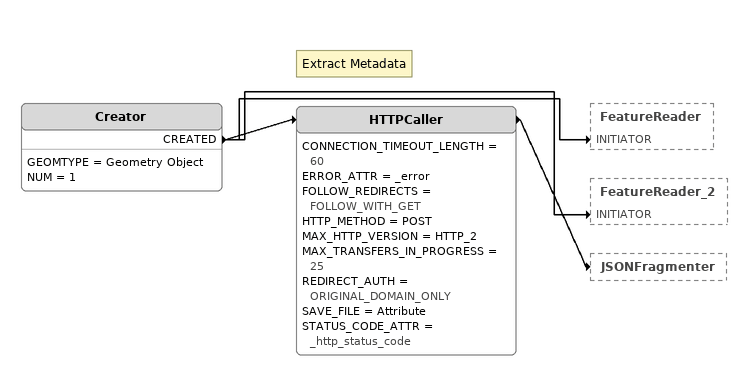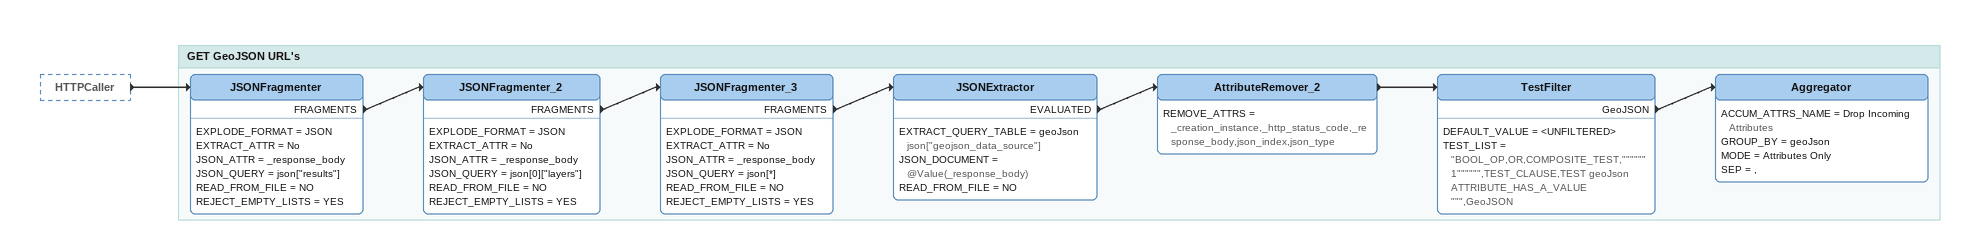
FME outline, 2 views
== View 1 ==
Creator
    GEOMTYPE = Geometry Object
    NUM = 1
    CREATED -> HTTPCaller
    CREATED -> FeatureReader [INITIATOR]
    CREATED -> FeatureReader_2 [INITIATOR]
Note: Extract Metadata
HTTPCaller
    CONNECTION_TIMEOUT_LENGTH = 60
    ERROR_ATTR = _error
    FOLLOW_REDIRECTS = FOLLOW_WITH_GET
    HTTP_METHOD = POST
    MAX_HTTP_VERSION = HTTP_2
    MAX_TRANSFERS_IN_PROGRESS = 25
    REDIRECT_AUTH = ORIGINAL_DOMAIN_ONLY
    SAVE_FILE = Attribute
    STATUS_CODE_ATTR = _http_status_code
    -> JSONFragmenter

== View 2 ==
HTTPCaller [outside]
    -> JSONFragmenter

Bookmark: GET GeoJSON URL's
JSONFragmenter
    EXPLODE_FORMAT = JSON
    EXTRACT_ATTR = No
    JSON_ATTR = _response_body
    JSON_QUERY = json["results"]
    READ_FROM_FILE = NO
    REJECT_EMPTY_LISTS = YES
    FRAGMENTS -> JSONFragmenter_2
JSONFragmenter_2
    EXPLODE_FORMAT = JSON
    EXTRACT_ATTR = No
    JSON_ATTR = _response_body
    JSON_QUERY = json[0]["layers"]
    READ_FROM_FILE = NO
    REJECT_EMPTY_LISTS = YES
    FRAGMENTS -> JSONFragmenter_3
JSONFragmenter_3
    EXPLODE_FORMAT = JSON
    EXTRACT_ATTR = No
    JSON_ATTR = _response_body
    JSON_QUERY = json[*]
    READ_FROM_FILE = NO
    REJECT_EMPTY_LISTS = YES
    FRAGMENTS -> JSONExtractor
JSONExtractor
    EXTRACT_QUERY_TABLE = geoJson json["geojson_data_source"]
    JSON_DOCUMENT = @Value(_response_body)
    READ_FROM_FILE = NO
    EVALUATED -> AttributeRemover_2
AttributeRemover_2
    REMOVE_ATTRS = _creation_instance,_http_status_code,_response_body,json_index,json_type
    -> TestFilter
TestFilter
    DEFAULT_VALUE = <UNFILTERED>
    TEST_LIST = "BOOL_OP,OR,COMPOSITE_TEST,""""""1"""""",TEST_CLAUSE,TEST geoJson ATTRIBUTE_HAS_A_VALUE """,GeoJSON
    GeoJSON -> Aggregator
Aggregator
    ACCUM_ATTRS_NAME = Drop Incoming Attributes
    GROUP_BY = geoJson
    MODE = Attributes Only
    SEP = ,
